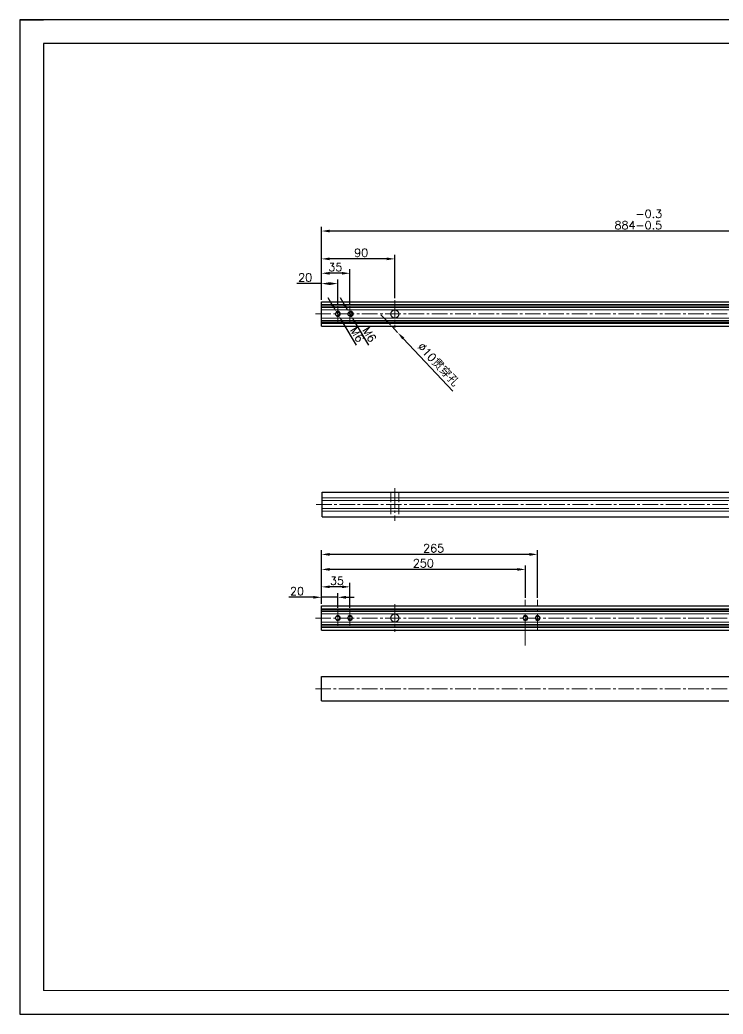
# Model space of a CAD drawing. Header units: millimetres. Extents: x -30327 to 34858, y 4015 to 75103.
# Drawn here: x 6938 to 7800, y 60062 to 61281 of the extents above; entities that cross this region are included whole.
import ezdxf

# ---------------------------------------------------------------- set-up
doc = ezdxf.new("R2010")
doc.units = ezdxf.units.MM
doc.linetypes.add('ACAD_ISO02W100', pattern=[15, 12, -3])
doc.linetypes.add('CENTER2', pattern=[28.575, 19.05, -3.175, 3.175, -3.175])
doc.layers.add('A-TITLEBLOCK', color=7, linetype='Continuous', lineweight=18)
doc.layers.add('dim', color=2, linetype='Continuous', lineweight=9)
for name, color, linetype in [('green', 3, 'ACAD_ISO02W100'), ('print', 30, 'Continuous'), ('red', 1, 'CENTER2'), ('yellow', 2, 'Continuous')]:
    doc.layers.add(name, color=color, linetype=linetype)
doc.styles.add('GB', font='GBENOR.SHX', dxfattribs={"bigfont": 'gbcbig.shx'})
doc.styles.get("Standard").update_dxf_attribs({"font": 'txt', "bigfont": 'gbcbig.shx'})
doc.dimstyles.new('1-4', dxfattribs={"dimscale": 4, "dimtxt": 2.5, "dimasz": 2.5, "dimexe": 1.25, "dimexo": 0.625, "dimtad": 1, "dimdsep": 46, "dimtxsty": 'Standard', "dimcen": 2.5, "dimadec": 0, "dimazin": 0, "dimtfac": 1, "dimtmove": 0, "dimatfit": 3, "dimfxl": 0, "dimarcsym": 0})

# ---------------------------------------------------------------- blocks, each defined once
blk = doc.blocks.new('*D617')
at = {"layer": 'Defpoints', "color": 0, "transparency": 16777216}
for p in [(7326, 60923.3), (7329.1, 60918.1)]:
    blk.add_point(p, dxfattribs=at)
at = {"layer": 'yellow', "color": 0, "lineweight": -2, "transparency": 16777216}
for p, q in [((7320.9, 60931.9), (7315.8, 60940.5)), ((7326, 60923.3), (7329.1, 60918.1)), ((7350.5, 60882.4), (7334.2, 60909.6))]:
    blk.add_line(p, q, dxfattribs=at)
at = {"layer": 'yellow', "color": 0, "transparency": 16777216}
for points in [[(7322.4, 60932.7), (7319.5, 60931), (7326, 60923.3)], [(7335.7, 60910.4), (7332.8, 60908.7), (7329.1, 60918.1)]]:
    blk.add_solid(points, dxfattribs=at)
at = {"layer": 'yellow', "color": 0, "lineweight": 9, "transparency": 16777216, "insert": (7351.4, 60895.5), "char_height": 10, "attachment_point": 5, "rotation": 300.8139}
blk.add_mtext('M6', dxfattribs=at)
blk = doc.blocks.new('*D623')
at = {"layer": 'Defpoints', "color": 0, "transparency": 16777216}
for p in [(7307.6, 61022.4), (7307.6, 60935.7), (8191.6, 60935.7)]:
    blk.add_point(p, dxfattribs=at)
at = {"layer": 'yellow', "color": 0, "lineweight": -2, "transparency": 16777216}
for p, q in [((7307.6, 60938.2), (7307.6, 61027.4)), ((8191.6, 60938.2), (8191.6, 61027.4)), ((8181.6, 61022.4), (7317.6, 61022.4))]:
    blk.add_line(p, q, dxfattribs=at)
at = {"layer": 'yellow', "color": 0, "transparency": 16777216}
for points in [[(7317.6, 61024), (7317.6, 61020.7), (7307.6, 61022.4)], [(8181.6, 61024), (8181.6, 61020.7), (8191.6, 61022.4)]]:
    blk.add_solid(points, dxfattribs=at)
at = {"layer": 'yellow', "color": 0, "lineweight": 9, "transparency": 16777216, "insert": (7696.1, 61036.5), "char_height": 10, "attachment_point": 5}
blk.add_mtext('884\\S-0.3^ -0.5;', dxfattribs=at)
blk = doc.blocks.new('*D624')
at = {"layer": 'Defpoints', "color": 0, "transparency": 16777216}
for p in [(7307.6, 60957.9), (7307.6, 60935.7), (7327.6, 60930.7)]:
    blk.add_point(p, dxfattribs=at)
at = {"layer": 'yellow', "color": 0, "lineweight": -2, "transparency": 16777216}
for p, q in [((7307.6, 60957.9), (7277.6, 60957.9)), ((7307.6, 60938.2), (7307.6, 60962.9)), ((7327.6, 60933.2), (7327.6, 60962.9))]:
    blk.add_line(p, q, dxfattribs=at)
at = {"layer": 'yellow', "color": 0, "transparency": 16777216}
for points in [[(7317.6, 60959.6), (7317.6, 60956.2), (7307.6, 60957.9)], [(7317.6, 60959.6), (7317.6, 60956.2), (7327.6, 60957.9)]]:
    blk.add_solid(points, dxfattribs=at)
at = {"layer": 'yellow', "color": 0, "lineweight": 9, "transparency": 16777216, "insert": (7287.6, 60965.4), "char_height": 10, "attachment_point": 5}
blk.add_mtext('20', dxfattribs=at)
blk = doc.blocks.new('*D625')
at = {"layer": 'Defpoints', "color": 0, "transparency": 16777216}
for p in [(7307.6, 60988.2), (7307.6, 60937.7), (7397.6, 60937.7)]:
    blk.add_point(p, dxfattribs=at)
at = {"layer": 'yellow', "color": 0, "lineweight": -2, "transparency": 16777216}
for p, q in [((7307.6, 60940.2), (7307.6, 60993.2)), ((7387.6, 60988.2), (7317.6, 60988.2)), ((7397.6, 60940.2), (7397.6, 60993.2))]:
    blk.add_line(p, q, dxfattribs=at)
at = {"layer": 'yellow', "color": 0, "transparency": 16777216}
for points in [[(7317.6, 60989.9), (7317.6, 60986.6), (7307.6, 60988.2)], [(7387.6, 60989.9), (7387.6, 60986.6), (7397.6, 60988.2)]]:
    blk.add_solid(points, dxfattribs=at)
at = {"layer": 'yellow', "color": 0, "lineweight": 9, "transparency": 16777216, "insert": (7356.3, 60995.7), "char_height": 10, "attachment_point": 5}
blk.add_mtext('90', dxfattribs=at)
blk = doc.blocks.new('*D626')
at = {"layer": 'Defpoints', "color": 0, "transparency": 16777216}
for p in [(7307.6, 60573.2), (7307.6, 60562.7), (7327.6, 60557.7)]:
    blk.add_point(p, dxfattribs=at)
at = {"layer": 'yellow', "color": 0, "lineweight": -2, "transparency": 16777216}
for p, q in [((7307.6, 60565.2), (7307.6, 60578.2)), ((7327.6, 60560.2), (7327.6, 60578.2)), ((7297.6, 60573.2), (7267.6, 60573.2)), ((7327.6, 60573.2), (7307.6, 60573.2)), ((7337.6, 60573.2), (7347.6, 60573.2))]:
    blk.add_line(p, q, dxfattribs=at)
at = {"layer": 'yellow', "color": 0, "transparency": 16777216}
for points in [[(7297.6, 60574.9), (7297.6, 60571.5), (7307.6, 60573.2)], [(7337.6, 60574.9), (7337.6, 60571.5), (7327.6, 60573.2)]]:
    blk.add_solid(points, dxfattribs=at)
at = {"layer": 'yellow', "color": 0, "lineweight": 9, "transparency": 16777216, "insert": (7277.6, 60580.7), "char_height": 10, "attachment_point": 5}
blk.add_mtext('20', dxfattribs=at)
blk = doc.blocks.new('*D627')
at = {"layer": 'Defpoints', "color": 0, "transparency": 16777216}
for p in [(7307.6, 60607.4), (7307.6, 60563.4), (7557.6, 60570.1)]:
    blk.add_point(p, dxfattribs=at)
at = {"layer": 'yellow', "color": 0, "lineweight": -2, "transparency": 16777216}
for p, q in [((7307.6, 60565.9), (7307.6, 60612.4)), ((7557.6, 60572.6), (7557.6, 60612.4)), ((7547.6, 60607.4), (7317.6, 60607.4))]:
    blk.add_line(p, q, dxfattribs=at)
at = {"layer": 'yellow', "color": 0, "transparency": 16777216}
for points in [[(7317.6, 60609.1), (7317.6, 60605.7), (7307.6, 60607.4)], [(7547.6, 60609.1), (7547.6, 60605.7), (7557.6, 60607.4)]]:
    blk.add_solid(points, dxfattribs=at)
at = {"layer": 'yellow', "color": 0, "lineweight": 9, "transparency": 16777216, "insert": (7432.6, 60614.9), "char_height": 10, "attachment_point": 5}
blk.add_mtext('250', dxfattribs=at)
blk = doc.blocks.new('*D599')
at = {"layer": 'Defpoints', "color": 0, "transparency": 16777216}
for p in [(7394.2, 60905.2), (7401, 60897.9)]:
    blk.add_point(p, dxfattribs=at)
at = {"layer": 'dim', "color": 0, "lineweight": -2, "transparency": 16777216}
for p, q in [((7387.3, 60912.5), (7380.4, 60919.7)), ((7394.2, 60905.2), (7401, 60897.9)), ((7468.7, 60826), (7407.9, 60890.6))]:
    blk.add_line(p, q, dxfattribs=at)
at = {"layer": 'dim', "color": 0, "transparency": 16777216}
for points in [[(7388.5, 60913.6), (7386.1, 60911.3), (7394.2, 60905.2)], [(7409.1, 60891.8), (7406.7, 60889.5), (7401, 60897.9)]]:
    blk.add_solid(points, dxfattribs=at)
at = {"layer": 'dim', "color": 0, "transparency": 16777216, "insert": (7450.7, 60858.5), "char_height": 10, "attachment_point": 5, "rotation": 313.2914}
blk.add_mtext('∅10{\\fSimSun|b0|i0|c134|p2;贯穿孔}', dxfattribs=at)
blk = doc.blocks.new('*D602')
at = {"layer": 'Defpoints', "color": 0, "transparency": 16777216}
for p in [(7341, 60923.3), (7344.1, 60918.1)]:
    blk.add_point(p, dxfattribs=at)
at = {"layer": 'yellow', "color": 0, "lineweight": -2, "transparency": 16777216}
for p, q in [((7335.9, 60931.9), (7330.8, 60940.5)), ((7341, 60923.3), (7344.1, 60918.1)), ((7365.5, 60882.4), (7349.2, 60909.6))]:
    blk.add_line(p, q, dxfattribs=at)
at = {"layer": 'yellow', "color": 0, "transparency": 16777216}
for points in [[(7337.4, 60932.7), (7334.5, 60931), (7341, 60923.3)], [(7350.7, 60910.4), (7347.8, 60908.7), (7344.1, 60918.1)]]:
    blk.add_solid(points, dxfattribs=at)
at = {"layer": 'yellow', "color": 0, "lineweight": 9, "transparency": 16777216, "insert": (7366.4, 60895.5), "char_height": 10, "attachment_point": 5, "rotation": 300.8139}
blk.add_mtext('M6', dxfattribs=at)
blk = doc.blocks.new('*D603')
at = {"layer": 'Defpoints', "color": 0, "transparency": 16777216}
for p in [(7307.6, 60970.6), (7307.6, 60935.7), (7342.6, 60930.7)]:
    blk.add_point(p, dxfattribs=at)
at = {"layer": 'yellow', "color": 0, "lineweight": -2, "transparency": 16777216}
for p, q in [((7307.6, 60938.2), (7307.6, 60975.6)), ((7332.6, 60970.6), (7317.6, 60970.6)), ((7342.6, 60933.2), (7342.6, 60975.6))]:
    blk.add_line(p, q, dxfattribs=at)
at = {"layer": 'yellow', "color": 0, "transparency": 16777216}
for points in [[(7317.6, 60972.2), (7317.6, 60968.9), (7307.6, 60970.6)], [(7332.6, 60972.2), (7332.6, 60968.9), (7342.6, 60970.6)]]:
    blk.add_solid(points, dxfattribs=at)
at = {"layer": 'yellow', "color": 0, "lineweight": 9, "transparency": 16777216, "insert": (7324.6, 60978.1), "char_height": 10, "attachment_point": 5}
blk.add_mtext('35', dxfattribs=at)
blk = doc.blocks.new('*D607')
at = {"layer": 'Defpoints', "color": 0, "transparency": 16777216}
for p in [(7307.6, 60586), (7307.6, 60562.7), (7342.6, 60557.7)]:
    blk.add_point(p, dxfattribs=at)
at = {"layer": 'yellow', "color": 0, "lineweight": -2, "transparency": 16777216}
for p, q in [((7307.6, 60565.2), (7307.6, 60591)), ((7332.6, 60586), (7317.6, 60586)), ((7342.6, 60560.2), (7342.6, 60591))]:
    blk.add_line(p, q, dxfattribs=at)
at = {"layer": 'yellow', "color": 0, "transparency": 16777216}
for points in [[(7317.6, 60587.7), (7317.6, 60584.4), (7307.6, 60586)], [(7332.6, 60587.7), (7332.6, 60584.4), (7342.6, 60586)]]:
    blk.add_solid(points, dxfattribs=at)
at = {"layer": 'yellow', "color": 0, "lineweight": 9, "transparency": 16777216, "insert": (7326.6, 60593.5), "char_height": 10, "attachment_point": 5}
blk.add_mtext('35', dxfattribs=at)
blk = doc.blocks.new('*D608')
at = {"layer": 'Defpoints', "color": 0, "transparency": 16777216}
for p in [(7307.6, 60625.8), (7307.6, 60563.4), (7572.6, 60570.1)]:
    blk.add_point(p, dxfattribs=at)
at = {"layer": 'yellow', "color": 0, "lineweight": -2, "transparency": 16777216}
for p, q in [((7307.6, 60565.9), (7307.6, 60630.8)), ((7562.6, 60625.8), (7317.6, 60625.8)), ((7572.6, 60572.6), (7572.6, 60630.8))]:
    blk.add_line(p, q, dxfattribs=at)
at = {"layer": 'yellow', "color": 0, "transparency": 16777216}
for points in [[(7317.6, 60627.5), (7317.6, 60624.1), (7307.6, 60625.8)], [(7562.6, 60627.5), (7562.6, 60624.1), (7572.6, 60625.8)]]:
    blk.add_solid(points, dxfattribs=at)
at = {"layer": 'yellow', "color": 0, "lineweight": 9, "transparency": 16777216, "insert": (7445.1, 60633.3), "char_height": 10, "attachment_point": 5}
blk.add_mtext('265', dxfattribs=at)
blk = doc.blocks.new('DT-A2-TITLE')
for p, q in [((594, 420), (0, 420)), ((0, 420), (0, 420)), ((0, 420), (0, 0)), ((0, 420), (10, 420)), ((10, 410), (10, 10)), ((584, 410), (10, 410))]:
    blk.add_line(p, q)
at = {"layer": 'A-TITLEBLOCK', "color": 7}
for p, q in [((10, 10), (584, 10)), ((0, 0), (594, 0))]:
    blk.add_line(p, q, dxfattribs=at)
at = {"style": 'GB'}
for tag, p, height in [('#设计', (451.96, 38.52), 3.5), ('#品名', (523.32, 37.95), 3.5), ('#审核', (451.99, 28.1), 3.5), ('#图号', (526.67, 27.2), 3.5), ('#材料说明', (442.15, 13.59), 3), ('#数量', (520.33, 14.51), 3.5), ('#版本', (552.92, 14.47), 3.5)]:
    blk.add_attdef(tag, p, '', height=height, dxfattribs=at)

msp = doc.modelspace()

# ---------------------------------------------------------------- linework, layer by layer
for p, q in [((7307.5808, 60935.7199), (8191.5808, 60935.7199)), ((7307.5808, 60905.7199), (7307.5808, 60935.7199)), ((7307.5808, 60905.7199), (8191.5808, 60905.7199)), ((7308.5819, 60702.0273), (8191.5808, 60702.0273)), ((7308.5819, 60672.0273), (7308.5819, 60702.0273)), ((7308.5819, 60672.0273), (8191.5808, 60672.0273)), ((7307.5808, 60562.7355), (8191.5808, 60562.7355)), ((7307.5808, 60532.7355), (7307.5808, 60562.7355)), ((7307.5808, 60532.7355), (8191.5808, 60532.7355)), ((7307.5808, 60476.0894), (8191.5808, 60476.0894)), ((7307.5808, 60446.0894), (7307.5808, 60476.0894)), ((7307.5808, 60446.0894), (8191.5808, 60446.0894))]:
    msp.add_line(p, q)
at = {"lineweight": 9}
for p, q in [((7307.5808, 60932.2199), (8191.5808, 60932.2199)), ((7307.5808, 60931.7199), (8191.5808, 60931.7199)), ((7307.5808, 60930.2199), (8191.5808, 60930.2199)), ((7307.5808, 60928.7199), (8191.5808, 60928.7199)), ((7307.5808, 60925.7199), (8191.5808, 60925.7199)), ((7307.5808, 60915.7199), (8191.5808, 60915.7199)), ((7307.5808, 60912.7199), (8191.5808, 60912.7199)), ((7307.5808, 60911.2199), (8191.5808, 60911.2199)), ((7307.5808, 60909.7199), (8191.5808, 60909.7199)), ((7307.5808, 60909.0781), (8191.5808, 60909.0781)), ((7308.5819, 60695.0273), (8191.5808, 60695.0273)), ((7308.5819, 60692.0273), (8191.5808, 60692.0273)), ((7308.5819, 60682.0273), (8191.5808, 60682.0273)), ((7308.5819, 60679.0273), (8191.5808, 60679.0273)), ((7307.5808, 60559.2355), (8191.5808, 60559.2355)), ((7307.5808, 60558.7355), (8191.5808, 60558.7355)), ((7307.5808, 60557.2355), (8191.5808, 60557.2355)), ((7307.5808, 60555.7355), (8191.5808, 60555.7355)), ((7307.5808, 60552.7355), (8191.5808, 60552.7355)), ((7307.5808, 60542.7355), (8191.5808, 60542.7355)), ((7307.5808, 60539.7355), (8191.5808, 60539.7355)), ((7307.5808, 60538.2355), (8191.5808, 60538.2355)), ((7307.5808, 60536.7355), (8191.5808, 60536.7355)), ((7307.5808, 60536.0937), (8191.5808, 60536.0937))]:
    msp.add_line(p, q, dxfattribs=at)
for centre, radius in [((7327.5808, 60920.7199), 2.5), ((7342.5808, 60920.7199), 2.5), ((7397.5808, 60920.7199), 5), ((7327.5808, 60547.7355), 2.5), ((7342.5808, 60547.7355), 2.5), ((7397.5808, 60547.7355), 5), ((7557.5808, 60547.7355), 2.5), ((7572.5808, 60547.7355), 2.5)]:
    msp.add_circle(centre, radius)
for centre in [(7327.5808, 60920.7199), (7343.5808, 60920.7199), (7327.5808, 60547.7355), (7342.5808, 60547.7355), (7557.5808, 60547.7355), (7572.5808, 60547.7355)]:
    msp.add_arc(centre, 3, 225, 135)
at = {"layer": 'green', "lineweight": 9}
for p, q in [((7392.5808, 60702.0273), (7392.5808, 60672.0273)), ((7402.5808, 60702.0273), (7402.5808, 60672.0273))]:
    msp.add_line(p, q, dxfattribs=at)
at = {"layer": 'print'}
msp.add_lwpolyline([(6937.8688, 60062.0396), (8662.2745, 60062.0396), (8662.2745, 61281.3164), (6937.8688, 61281.3164)], close=True, dxfattribs=at)
at = {"layer": 'red', "lineweight": 9}
for p, q in [((7327.5808, 60920.7199), (7327.5808, 60930.7199)), ((7342.5808, 60920.7199), (7342.5808, 60930.7199)), ((7397.5808, 60935.7199), (7397.5808, 60937.7199)), ((7397.5808, 60935.7199), (7397.5808, 60905.7199)), ((7300.1456, 60920.7199), (8197.5075, 60920.7199)), ((7327.5808, 60920.7199), (7327.5808, 60910.7199)), ((7342.5808, 60920.7199), (7342.5808, 60910.7199)), ((7397.5808, 60905.7199), (7397.5808, 60903.7199)), ((7397.5808, 60702.0273), (7397.5808, 60707.0273)), ((7397.5808, 60702.0273), (7397.5808, 60672.0273)), ((7301.1466, 60687.0273), (8191.5808, 60687.0273)), ((7397.5808, 60672.0273), (7397.5808, 60667.0273)), ((7397.5808, 60562.7355), (7397.5808, 60564.7355)), ((7397.5808, 60562.7355), (7397.5808, 60532.7355)), ((7557.5808, 60533.9002), (7557.5808, 60570.0899)), ((7572.5808, 60533.9002), (7572.5808, 60570.0899)), ((7327.5808, 60547.7355), (7327.5808, 60557.7355)), ((7342.5808, 60547.7355), (7342.5808, 60557.7355)), ((7300.1456, 60547.7355), (8197.5075, 60547.7355)), ((7327.5808, 60547.7355), (7327.5808, 60537.7355)), ((7342.5808, 60547.7355), (7342.5808, 60537.7355)), ((7397.5808, 60532.7355), (7397.5808, 60530.7355)), ((7557.5808, 60523.9002), (7557.5808, 60533.9002)), ((7557.5808, 60523.9002), (7557.5808, 60513.9002)), ((7557.5808, 60523.9002), (7557.5808, 60513.9002)), ((7300.1456, 60461.0894), (8197.5075, 60461.0894))]:
    msp.add_line(p, q, dxfattribs=at)

# ---------------------------------------------------------------- block references
at = {"xscale": 2.90304, "yscale": 2.90304, "zscale": 2.90304}
msp.add_blockref('DT-A2-TITLE', (6937.8688, 60062.0396), dxfattribs=at)

# ---------------------------------------------------------------- dimensions: what is measured, and where the dimension line sits
at = {"layer": 'dim'}
dim = msp.add_diameter_dim_2p(p1=(7394.1523, 60905.1807), p2=(7401.0094, 60897.902), text='<>{\\fSimSun|b0|i0|c134|p2;贯穿孔}', dimstyle='1-4', dxfattribs=at)
dim.commit()
dim.dimension.update_dxf_attribs({"geometry": '*D599', "text_midpoint": (7444.038, 60852.2274), "dimtype": 163})
at = {"layer": 'yellow', "lineweight": 9}
dim = msp.add_linear_dim(base=(7307.5808, 61022.3586), p1=(8191.5808, 60935.7199), p2=(7307.5808, 60935.7199), angle=180, dimstyle='1-4', override={"dimgap": 0.625, "dimtol": 1, "dimlim": 0, "dimtp": -0.3, "dimtm": 0.5}, dxfattribs=at)
dim.commit()
dim.dimension.update_dxf_attribs({"geometry": '*D623', "text_midpoint": (7696.0808, 61022.3586), "dimtype": 160})
for base, p1, p2, picture, middle in [((7307.5808, 60988.243), (7397.5808, 60937.7199), (7307.5808, 60937.7199), '*D625', (7356.3276, 60988.243)), ((7307.5808, 60970.5574), (7342.5808, 60930.7199), (7307.5808, 60935.7199), '*D603', (7324.5808, 60970.5574)), ((7307.5808, 60625.8125), (7572.5808, 60570.0899), (7307.5808, 60563.3605), '*D608', (7445.0808, 60625.8125)), ((7307.5808, 60586.0236), (7342.5808, 60557.7355), (7307.5808, 60562.7355), '*D607', (7326.5808, 60586.0236)), ((7307.5808, 60573.2085), (7327.5808, 60557.7355), (7307.5808, 60562.7355), '*D626', (7277.5808, 60573.2085))]:
    dim = msp.add_linear_dim(base=base, p1=p1, p2=p2, angle=180, dimstyle='1-4', dxfattribs=at)
    dim.commit()
    dim.dimension.update_dxf_attribs({"geometry": picture, "text_midpoint": middle, "dimtype": 160})
for base, p1, p2, picture, middle in [((7307.5808, 60957.8876), (7327.5808, 60930.7199), (7307.5808, 60935.7199), '*D624', (7287.5808, 60965.3876)), ((7307.5808, 60607.3994), (7557.5808, 60570.0899), (7307.5808, 60563.3605), '*D627', (7432.5808, 60614.8994))]:
    dim = msp.add_linear_dim(base=base, p1=p1, p2=p2, angle=180, dimstyle='1-4', dxfattribs=at)
    dim.commit()
    dim.dimension.update_dxf_attribs({"geometry": picture, "text_midpoint": middle})
for p1, p2, picture, middle in [((7326.0441, 60923.2964), (7329.1176, 60918.1434), '*D617', (7351.3533, 60895.5045)), ((7341.0441, 60923.2964), (7344.1176, 60918.1434), '*D602', (7366.3533, 60895.5045))]:
    dim = msp.add_diameter_dim_2p(p1=p1, p2=p2, text='M6', dimstyle='1-4', dxfattribs=at)
    dim.commit()
    dim.dimension.update_dxf_attribs({"geometry": picture, "text_midpoint": middle})

doc.saveas('drawing.dxf')
